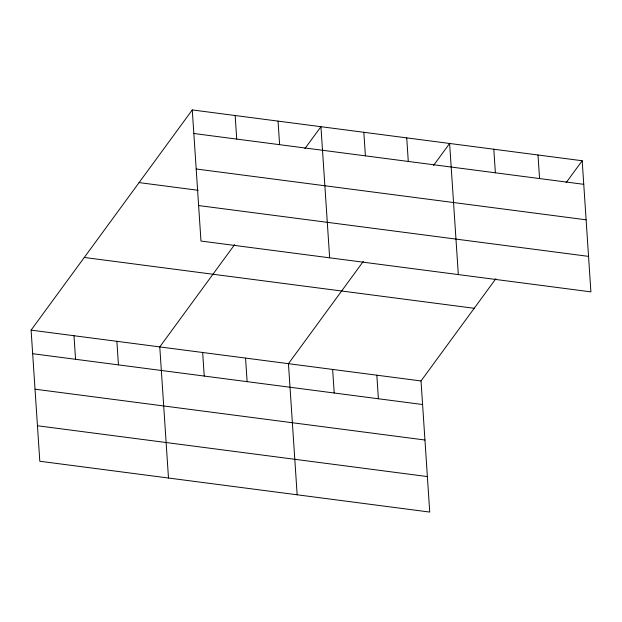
<?xml version="1.0" encoding="UTF-8"?>
<svg xmlns="http://www.w3.org/2000/svg" width="622" height="622" viewBox="0 0 622 622"><rect width="100%" height="100%" fill="white"/><g stroke="black" fill="none" stroke-linecap="round" stroke-linejoin="round"><path stroke-width="0.93" d="M495.897 278.648L421.024 380.952L429.732 512.069L39.808 461.252L31.1 330.134L192.268 109.931L582.192 160.748L590.9 291.866L200.976 241.048L192.268 109.931M234.649 244.602L159.776 346.905L168.484 478.023M304.873 148.65L320.944 126.701L329.652 257.819M363.326 261.372L288.452 363.676L297.16 494.793M433.55 165.421L449.62 143.472L458.328 274.59M566.121 182.705L582.192 160.748M193.831 133.497L583.755 184.322M196.194 168.99L586.111 219.807M139.079 182.596L198.177 190.301M198.62 205.555L588.544 256.373M84.289 257.469L474.205 308.287M31.1 330.134L421.024 380.952M32.663 353.7L422.587 404.525M35.026 389.193L424.943 440.011M37.452 425.759L427.376 476.576M537.999 154.987L539.562 178.561M493.806 149.233L495.376 172.799M406.726 137.882L408.289 161.448M363.831 132.292L365.402 155.858M376.831 375.19L378.394 398.764M332.638 369.437L334.208 393.003M278.05 121.111L279.62 144.677M235.163 115.521L236.725 139.087M245.558 358.085L247.121 381.651M202.663 352.495L204.234 376.061M116.882 341.315L118.452 364.881M73.995 335.724L75.557 359.291"/></g></svg>
